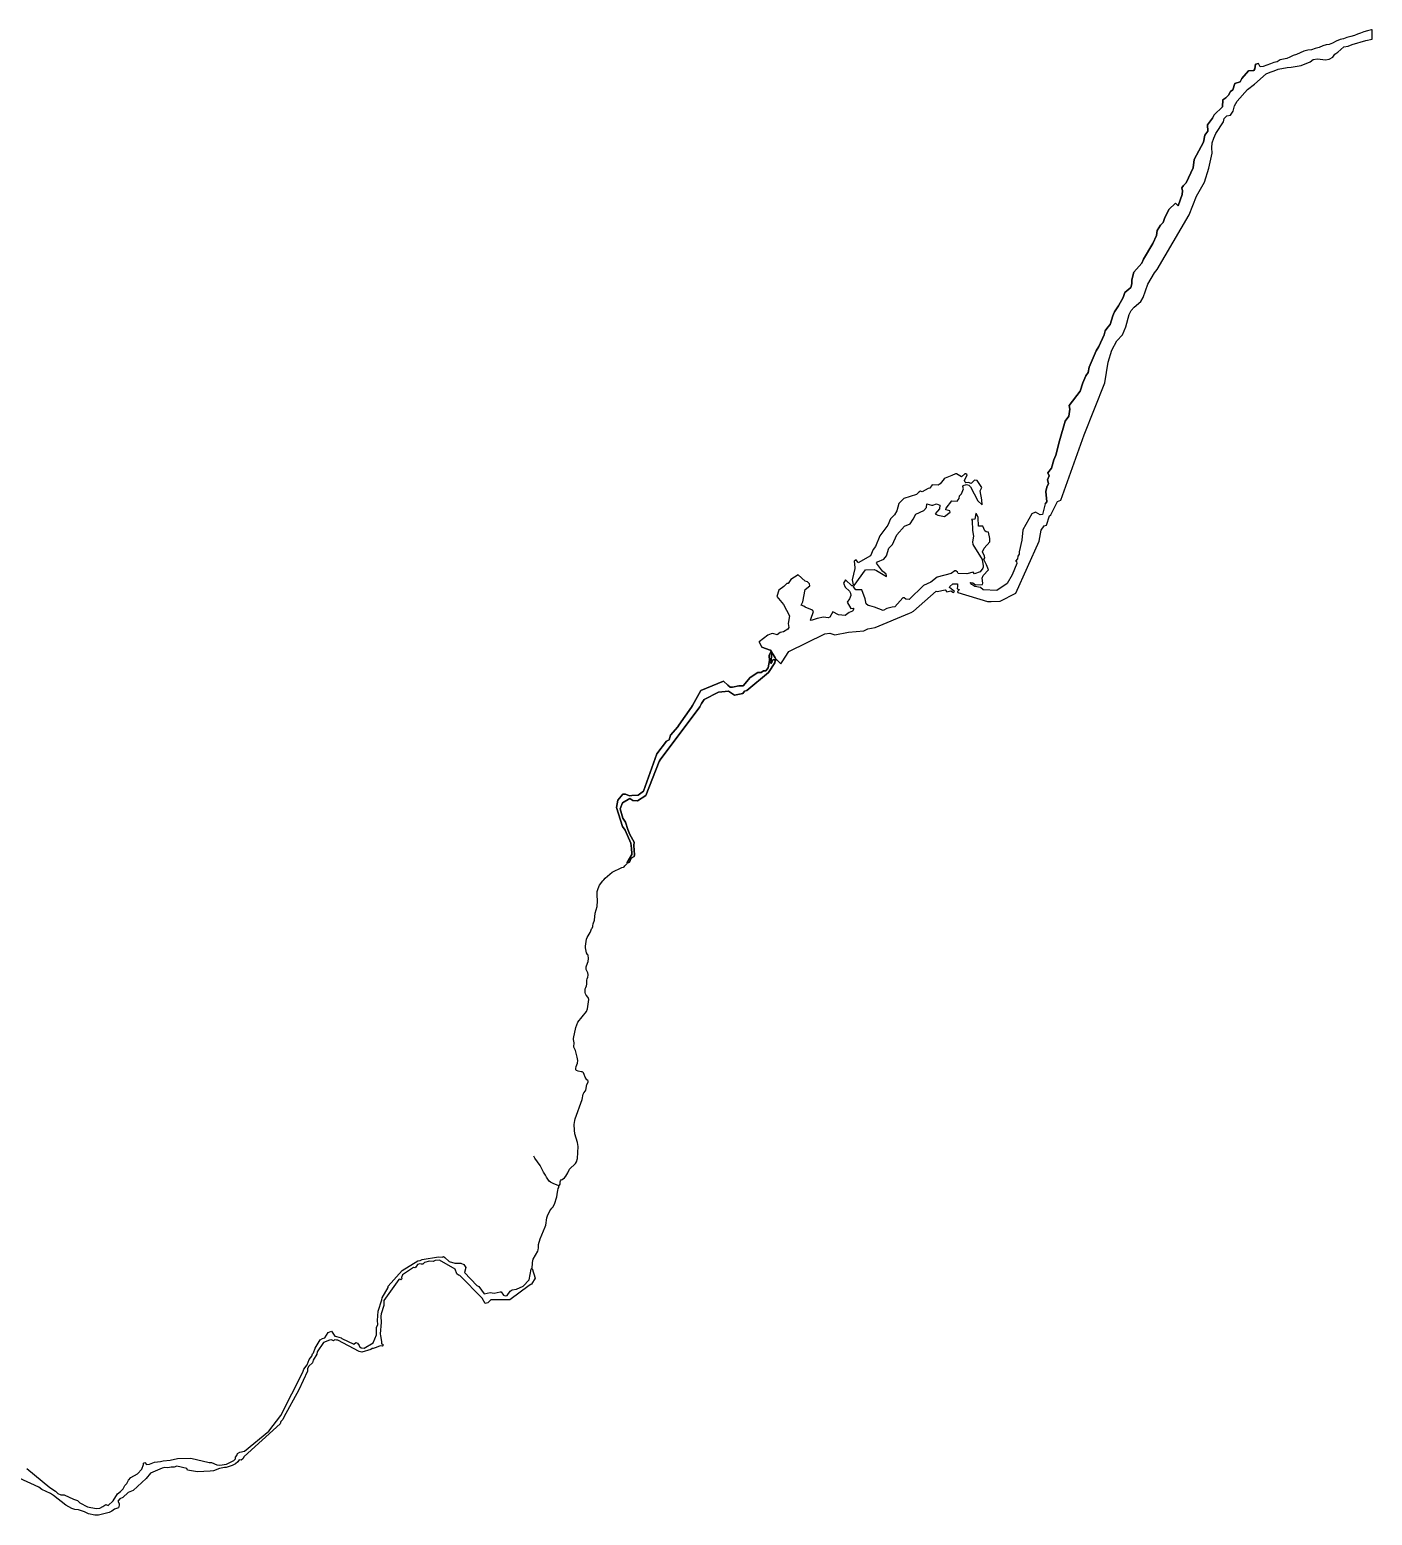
# Model space of a CAD drawing. Extents: x 708293 to 716990, y 4902010 to 4917550.
# Drawn here: x 715543 to 716990, y 4907782 to 4909384 of the extents above; entities that cross this region are included whole.
import ezdxf

# ---------------------------------------------------------------- set-up
doc = ezdxf.new("R2010")
doc.units = 0
for name, color, linetype in [('creek', 7, 'Continuous'), ('creek-fill', 7, 'Continuous'), ('river-fill', 7, 'Continuous'), ('river_lake_canal', 7, 'Continuous')]:
    doc.layers.add(name, color=color, linetype=linetype)

msp = doc.modelspace()

# ---------------------------------------------------------------- linework, layer by layer
at = {"layer": 'creek'}
for points in [[(716642.1, 4908860.2), (716643.7, 4908861.1), (716650.7, 4908875.4), (716654.3, 4908877.1), (716679.4, 4908947.4), (716701.6, 4909003.5), (716705.5, 4909025.9), (716709.2, 4909038.6), (716714.8, 4909048.9), (716720.7, 4909055.1), (716724.4, 4909063.7), (716728.1, 4909077.3), (716730, 4909081.4), (716733.2, 4909085), (716740.5, 4909091.2), (716743.1, 4909095.6), (716748.1, 4909109.8), (716755.2, 4909122.2), (716758, 4909125.7), (716792.5, 4909184.7), (716800.6, 4909204.9), (716809.1, 4909219.9), (716813.7, 4909234.8), (716817.4, 4909251.2), (716817.2, 4909256.8), (716817.6, 4909262.2), (716819.4, 4909267.4), (716821.3, 4909272.3), (716829.5, 4909284.8), (716830.4, 4909288.6), (716833.2, 4909291.4), (716837.3, 4909292.1), (716840.2, 4909296.6), (716841.5, 4909302.3), (716844.5, 4909307.1), (716855.4, 4909319.7), (716863.2, 4909325.5), (716875.5, 4909336.6), (716879.9, 4909338.6), (716884.1, 4909339.8), (716888.5, 4909341.6), (716898.1, 4909343.4), (716902.6, 4909343.7), (716913.3, 4909345.6), (716922.9, 4909349.7), (716926.4, 4909352.2), (716931, 4909352.9), (716939.7, 4909351.7), (716943.7, 4909352.4), (716947.5, 4909354.7), (716949.6, 4909358), (716952.9, 4909360.2), (716959.2, 4909365.7), (716964, 4909366.5), (716968.5, 4909368.2), (716983, 4909372.6), (716990, 4909374)], [(716990, 4909374), (716990, 4909384.3), (716989.2, 4909384), (716985, 4909382.9), (716980.8, 4909382.1), (716977.4, 4909380.6), (716974.1, 4909379.6), (716970.7, 4909378.1), (716967, 4909376.9), (716962.7, 4909375.9), (716959, 4909374.5), (716955.3, 4909373.8), (716951.2, 4909371.9), (716947, 4909369.8), (716943.7, 4909368.2), (716940.3, 4909368), (716936.6, 4909366.8), (716932.8, 4909365.2), (716928.5, 4909364), (716924.6, 4909362.7), (716920.6, 4909362.2), (716916.4, 4909361), (716912.3, 4909359.3), (716908.5, 4909357.4), (716904.9, 4909356.6), (716901.1, 4909354.8), (716897.8, 4909353.2), (716894.3, 4909352.4), (716890.6, 4909351.7), (716887.4, 4909349.8), (716884, 4909349), (716880.2, 4909347.3), (716876.2, 4909346), (716872.3, 4909344.6), (716869.3, 4909344.2), (716867.2, 4909348)], [(716637.5, 4908872.9), (716639.3, 4908875.2), (716638.3, 4908886.4), (716639.2, 4908891), (716641.1, 4908894.8), (716639.8, 4908899), (716641.6, 4908903.1), (716640.4, 4908906.5), (716644.2, 4908911.5), (716646.9, 4908920.5), (716648.8, 4908925.5), (716653, 4908940.8), (716659, 4908962.1), (716662.8, 4908967.4), (716663.9, 4908975.1), (716663.4, 4908979.1), (716675.1, 4908994.4), (716677.9, 4909003.5), (716681.3, 4909011.1), (716683.7, 4909014.5), (716684.9, 4909020.4), (716692.3, 4909038), (716695.2, 4909042.5), (716701.1, 4909055.1), (716702.2, 4909059.7), (716704.9, 4909063.6), (716707.5, 4909066.3), (716710.5, 4909075.7), (716711.8, 4909079.2), (716712.2, 4909080.1), (716716.6, 4909086.4), (716721.4, 4909095.6), (716723.3, 4909100.8), (716729.7, 4909106.3), (716730.7, 4909110.4), (716730.9, 4909114.7), (716733.1, 4909122.9), (716741.6, 4909132.7), (716743.5, 4909136.8), (716753.5, 4909153.6), (716757.5, 4909162.3), (716758.3, 4909167.7), (716761.8, 4909173.5), (716764.7, 4909176.2), (716765.9, 4909180.7), (716770.6, 4909190.5), (716777.8, 4909197.2), (716780.7, 4909194.4), (716785.2, 4909206.4), (716785.5, 4909210.6), (716784.9, 4909213.9), (716786.7, 4909216.4), (716789.3, 4909219), (716796.9, 4909235.3), (716798.2, 4909244.4), (716808.1, 4909263), (716809.6, 4909270.4), (716812.9, 4909274.7), (716812.5, 4909281.8), (716817.8, 4909288.8), (716819.5, 4909292.5), (716828.7, 4909301.2), (716828.8, 4909308.7), (716832.1, 4909310.7), (716834.9, 4909313.8), (716837.1, 4909317.5), (716839.8, 4909319.5), (716842, 4909326.2), (716847.7, 4909328), (716849.5, 4909331.7), (716856.6, 4909339.9), (716862.4, 4909340.1), (716863.4, 4909342), (716864.3, 4909347), (716867.2, 4909348)], [(716637.5, 4908872.9), (716634.5, 4908861.4), (716632.2, 4908861), (716627, 4908864), (716623, 4908862.3), (716613.3, 4908845.1), (716612.2, 4908833.9), (716609.3, 4908821.3), (716609.3, 4908818.7), (716608.1, 4908816.7), (716607.5, 4908813.6), (716605.5, 4908811.1), (716606.7, 4908810.8), (716606.8, 4908808.8), (716601.7, 4908796.5), (716596.3, 4908787), (716585.2, 4908779.7), (716570.7, 4908780.4), (716567.6, 4908782.7), (716561.7, 4908784), (716558.3, 4908786), (716556.6, 4908788.2), (716559.6, 4908788), (716562.3, 4908785.7), (716570, 4908785.9), (716570.1, 4908787.4), (716569.5, 4908792.7), (716570.6, 4908795.9), (716576.3, 4908801.9), (716574.3, 4908807.1), (716571.4, 4908813.1), (716572.3, 4908814.7), (716571.9, 4908816.4), (716569.9, 4908821.4), (716571.6, 4908825.2), (716577.8, 4908832.1), (716577.9, 4908835.6), (716576.5, 4908842.6), (716573.7, 4908842.7), (716572.4, 4908844), (716570.1, 4908848.9), (716569, 4908849.1), (716565.6, 4908849), (716565.1, 4908858.1), (716563.6, 4908862.2), (716562.8, 4908862.5), (716561.8, 4908856.5), (716558.2, 4908856), (716558.6, 4908855.2), (716559.1, 4908844.3), (716560.2, 4908838.3), (716559.1, 4908832), (716559.5, 4908829), (716569.5, 4908813), (716570.7, 4908806.2), (716570.6, 4908804.6), (716570.3, 4908803.8), (716567.2, 4908799.8), (716561.1, 4908797.7), (716560, 4908799.2), (716553.1, 4908797.4), (716543.8, 4908798), (716543.1, 4908799.5), (716541.1, 4908800.8), (716539.9, 4908800.6), (716536, 4908797.8), (716521, 4908793.9), (716514.3, 4908788.4), (716506.4, 4908784.9), (716491, 4908770), (716487.2, 4908770.1), (716485.3, 4908771.6), (716484.2, 4908771.7), (716475.4, 4908761.9), (716472.7, 4908761.6), (716466.7, 4908760), (716462.7, 4908758), (716453.4, 4908761.6), (716448.6, 4908762.9), (716446.5, 4908763.3), (716444.6, 4908765.1), (716443.5, 4908770.5), (716439.7, 4908780.4), (716433.2, 4908780.3), (716430.9, 4908783.4), (716431.5, 4908784.8), (716443.7, 4908802), (716453.1, 4908802.1), (716455.6, 4908801.1), (716466.3, 4908794.6), (716466.5, 4908795.2), (716466.2, 4908797), (716462.2, 4908800.5), (716455.6, 4908809.2), (716456.7, 4908810.5), (716463.7, 4908813.5), (716466.5, 4908817.1), (716469, 4908825.1), (716472.9, 4908829.2), (716477.6, 4908839.5), (716485.7, 4908849), (716491.9, 4908851.4), (716495.3, 4908856.3), (716498, 4908862), (716506.7, 4908865.7), (716509.4, 4908869.1), (716509.9, 4908873.1), (716515, 4908871.4), (716516.2, 4908871.6), (716520.4, 4908873.1), (716524, 4908871.7), (716523.7, 4908867.6), (716518.9, 4908862.2), (716521.6, 4908860.9), (716529.1, 4908859.4), (716535.1, 4908864.2), (716534.7, 4908865.4), (716530.3, 4908866.5), (716530.9, 4908868.5), (716536.7, 4908876.2), (716542.5, 4908876), (716544.6, 4908878.8), (716545.2, 4908881.6), (716547.4, 4908883.9), (716549.3, 4908889.2), (716548.7, 4908891.6), (716549.1, 4908892.8), (716552.5, 4908893.7), (716555, 4908893.2), (716557, 4908891.4), (716565, 4908876.2), (716569.4, 4908872.1), (716569, 4908877.2), (716567.4, 4908887.1), (716569, 4908890.6), (716564.1, 4908898.3), (716561.4, 4908898.4), (716557.5, 4908894.8), (716554.8, 4908896.1), (716552, 4908895.8), (716551.3, 4908896.3), (716550.6, 4908898.2), (716553.4, 4908904.1), (716551.8, 4908905.4), (716551, 4908905.2), (716547.4, 4908902.3), (716541.9, 4908905.5), (716540.8, 4908905.3), (716537, 4908903.5), (716529.6, 4908900.8), (716528.4, 4908899.8), (716524.2, 4908894.4), (716522.1, 4908893.2), (716515.8, 4908893.6), (716513, 4908889.9), (716511.5, 4908889.5), (716504.7, 4908886), (716502.9, 4908886.5), (716501.2, 4908885.7), (716498.6, 4908882.9), (716485, 4908878.6), (716479.6, 4908873.4), (716477.4, 4908865.4), (716474.9, 4908861.2), (716470.9, 4908857), (716468, 4908850), (716459.1, 4908838.4), (716454.7, 4908826.9), (716452.2, 4908823.6), (716449.3, 4908816.8), (716436, 4908809.5), (716435.4, 4908810), (716433.6, 4908812.8), (716431.5, 4908811.1), (716432.4, 4908804.5), (716432.4, 4908803.4), (716429.3, 4908791), (716430.6, 4908785.7), (716430.1, 4908784.6), (716429, 4908784.6), (716422.2, 4908790.9), (716420.1, 4908787.6), (716421.9, 4908783.2), (716426.4, 4908779), (716427.7, 4908776.6), (716428, 4908774.3), (716426.6, 4908770.7), (716424.2, 4908767.1), (716428.1, 4908760.2), (716430.6, 4908760.6), (716431.3, 4908759.8), (716429.8, 4908757.4), (716426.2, 4908756), (716421.7, 4908752.7), (716414.8, 4908753.4), (716408.4, 4908756.4), (716405.5, 4908750.7), (716403.6, 4908750), (716398.5, 4908750.8), (716391.8, 4908749.5), (716385.3, 4908747.1), (716384.6, 4908747.7), (716384.7, 4908748.7), (716387.9, 4908756.8), (716386.8, 4908758.2), (716378.8, 4908761.7), (716377.4, 4908762.5), (716374.5, 4908763.6), (716376.2, 4908767.2), (716378.8, 4908780.7), (716383.9, 4908784.7), (716383.3, 4908786.7), (716381.4, 4908788.9), (716378.6, 4908789.6), (716371.3, 4908796.3), (716363.4, 4908791.4), (716360.6, 4908787), (716358.9, 4908787.1), (716355.6, 4908783.7), (716350.4, 4908780), (716348.1, 4908773.2), (716355.3, 4908764.5), (716362, 4908752.2), (716360.6, 4908743.9), (716361, 4908739.5), (716360.1, 4908737.7), (716355.5, 4908734.9), (716351.7, 4908734.1), (716348.4, 4908731.8), (716343.9, 4908733.1), (716342.2, 4908732.8), (716338.4, 4908731.3), (716329, 4908724.3)], [(716352.6, 4908700.4), (716353.8, 4908702.5), (716361.2, 4908713.6), (716400, 4908732.9), (716405.5, 4908733.6), (716410.9, 4908731.6), (716425.3, 4908734.8), (716442, 4908736.2), (716446.4, 4908738.1), (716454.1, 4908739.8), (716491.2, 4908755), (716493, 4908755.8), (716495.7, 4908757.1), (716519.9, 4908778.7), (716521.1, 4908778.5), (716529.6, 4908780.1), (716531.4, 4908778.1), (716535.6, 4908779.2), (716538.7, 4908777.4), (716539.7, 4908778.3), (716534.2, 4908782.9), (716534.6, 4908784), (716538, 4908786.9), (716542.8, 4908786.7), (716543.1, 4908784.1), (716542.7, 4908781.5), (716544.6, 4908780.5), (716544.4, 4908780), (716542.8, 4908778.4), (716543.4, 4908777.5), (716575.2, 4908767.8), (716577.2, 4908767.8), (716579.2, 4908767.7), (716589.1, 4908768.2), (716605.7, 4908776.6), (716631.1, 4908832.7), (716633.3, 4908844.5), (716636.3, 4908849.2), (716638.7, 4908850), (716642.1, 4908860.2)], [(716256.3, 4908653.8), (716257.5, 4908655.5), (716266.4, 4908671.8), (716290.9, 4908681.7), (716295.5, 4908677.5), (716298.1, 4908675.3), (716300.6, 4908675.4), (716307.3, 4908676.7), (716312.1, 4908676.9), (716319.3, 4908685.6), (716327.8, 4908691), (716331.5, 4908691.3), (716333.8, 4908692.8), (716336.4, 4908692.9), (716339, 4908696), (716340.2, 4908704.1), (716339.8, 4908709.3), (716341.9, 4908713.5), (716343, 4908713.3), (716342.7, 4908712.7), (716341.6, 4908701), (716342.7, 4908702.2), (716344.1, 4908705.1), (716345.2, 4908704.9), (716347.7, 4908705.3), (716346.4, 4908704), (716345.9, 4908701.7), (716339.3, 4908691.3), (716315.9, 4908671.8), (716313.2, 4908670.9), (716311.5, 4908668.6), (716302.6, 4908666.7), (716296.3, 4908670.9), (716285.5, 4908669.8), (716269.8, 4908662), (716267, 4908657.6), (716265.1, 4908654.1), (716222.3, 4908596.8), (716221.5, 4908595.2), (716207.1, 4908558.4), (716197.9, 4908552.9), (716193.1, 4908553.2), (716189.9, 4908555.4), (716181.8, 4908550.7), (716179.3, 4908544.3), (716182.4, 4908534), (716185.1, 4908529.7), (716187.5, 4908521.9), (716189.9, 4908516.4), (716194.5, 4908508.1), (716194.1, 4908504.6), (716194.8, 4908494.6), (716194.3, 4908492.6), (716191.2, 4908490.8), (716189.3, 4908486.5), (716186.9, 4908485.6), (716186.9, 4908486.3), (716192.1, 4908494.9), (716192, 4908495.8), (716191.7, 4908501.2), (716190.7, 4908507), (716184.6, 4908521), (716181.8, 4908525), (716175.3, 4908545.7), (716176.8, 4908553.3), (716182.1, 4908559.9), (716185, 4908559.9), (716189.3, 4908558), (716191.8, 4908558.6), (716198.7, 4908559), (716204.4, 4908563.2), (716218.8, 4908603.6), (716229.4, 4908617), (716232.1, 4908618.4), (716233.7, 4908623.5), (716241.5, 4908632.6), (716242.7, 4908634.2), (716256.3, 4908653.8)], [(716352.6, 4908700.4), (716346.8, 4908706.4), (716346.4, 4908706.8), (716341.5, 4908715.1), (716340.9, 4908715.1), (716332, 4908718.6), (716331.8, 4908719.1), (716329, 4908724.3), (716329, 4908724.3)], [(716084, 4908047.9), (716084.7, 4908052.7), (716084.7, 4908054.9), (716085.1, 4908056.8), (716085.7, 4908058.4), (716090.6, 4908067.1), (716091.1, 4908068.7), (716091.3, 4908070.6), (716091.5, 4908074.4), (716093.1, 4908080.5), (716098.7, 4908093.3), (716099.1, 4908095.2), (716100.3, 4908103.2), (716100.9, 4908105.1), (716103.5, 4908110.6), (716105.6, 4908113.5), (716106.9, 4908114.7), (716108.7, 4908117.9), (716111.2, 4908125.6), (716111.8, 4908130.7), (716112.3, 4908132.7), (716112.6, 4908134.9), (716113.1, 4908135.9), (716113.3, 4908137.1), (716114.7, 4908139.4), (716114.8, 4908141.9), (716115.2, 4908142.9), (716115.9, 4908143.9), (716117, 4908144.5), (716119.5, 4908146.4), (716120.8, 4908148), (716122.8, 4908151.5), (716124.6, 4908155.4), (716131.3, 4908161.8), (716132.2, 4908163.4), (716133.4, 4908166.9), (716134, 4908180), (716133.4, 4908184.2), (716130.4, 4908193.8), (716130.1, 4908197.6), (716129.9, 4908203.7), (716130.4, 4908207.9), (716131, 4908209.8), (716138.3, 4908230.6), (716139.5, 4908236.3), (716140.3, 4908237.9), (716141.9, 4908239.9), (716142.2, 4908240.8), (716143.5, 4908246.9), (716144.9, 4908249.5), (716144.9, 4908250.4), (716144.6, 4908251.1), (716143.5, 4908252), (716141.7, 4908254.6), (716140.7, 4908257.8), (716139.9, 4908259.4), (716139.1, 4908260.3), (716138.3, 4908260.7), (716137.5, 4908260.7), (716134, 4908261.3), (716132.2, 4908261.9), (716131.6, 4908262.6), (716131.5, 4908263.2), (716131.5, 4908264.2), (716131.9, 4908266.1), (716133.4, 4908269.9), (716133.6, 4908272.8), (716133.2, 4908274.4), (716133, 4908276.3), (716132.5, 4908277.6), (716131.1, 4908283.4), (716129.5, 4908287.2), (716129.4, 4908288.2), (716129.6, 4908288.8), (716129.9, 4908290.4), (716129.8, 4908291.7), (716129, 4908295.5), (716129.1, 4908296.5), (716131.6, 4908308.3), (716133.6, 4908314.1), (716143.1, 4908325.6), (716144.3, 4908328.5), (716145.7, 4908338.4), (716144.7, 4908340.7), (716142.7, 4908343.2), (716142.1, 4908344.5), (716141.8, 4908346.1), (716141.6, 4908348), (716141.8, 4908349.9), (716142.2, 4908351.5), (716142.9, 4908353.1), (716143.3, 4908355.1), (716143.5, 4908359.2), (716143.9, 4908360.8), (716144.5, 4908362.7), (716144.9, 4908364.7), (716144.8, 4908365.6), (716144.4, 4908367.2), (716142.8, 4908370.7), (716142.7, 4908372), (716142.7, 4908373.9), (716142.9, 4908374.9), (716144.8, 4908379.4), (716145.1, 4908382.9), (716144.7, 4908386.4), (716144.3, 4908387.1), (716143.1, 4908389), (716141.9, 4908394.1), (716141.9, 4908396), (716143.1, 4908403.7), (716143.7, 4908405.3), (716147.2, 4908410.7), (716147.6, 4908412.7), (716148.4, 4908414.6), (716149.1, 4908415.5), (716149.8, 4908417.1), (716149.9, 4908418.1), (716150.3, 4908420), (716151.6, 4908423.9), (716152.4, 4908431.5), (716154.5, 4908438.9), (716154.8, 4908445), (716154.4, 4908451.1), (716154.7, 4908454.9), (716155.8, 4908458.1), (716156.3, 4908460), (716157.1, 4908461.9), (716160.5, 4908466.4), (716161.9, 4908467.7), (716163.1, 4908469.3), (716170.9, 4908475.7), (716181.1, 4908480.8), (716183.1, 4908481.1), (716183.6, 4908481.5), (716184.5, 4908482.7), (716186.4, 4908484.7)], [(716113.3, 4908137.1), (716113.1, 4908137.5), (716112.7, 4908137.8), (716107.7, 4908139.7), (716104.2, 4908141.6), (716103, 4908142.6), (716099.9, 4908147.1), (716098.8, 4908149), (716096.7, 4908152.2), (716095.1, 4908156), (716093.1, 4908159.5), (716087.4, 4908167.5), (716086.3, 4908169.5)]]:
    msp.add_lwpolyline(points, dxfattribs=at)
at = {"layer": 'creek-fill'}
for p, q in [((716329, 4908724.3), (716329, 4908724.3)), ((716352.6, 4908700.4), (716346.8, 4908706.4)), ((716346.8, 4908706.4), (716352.6, 4908700.4))]:
    msp.add_line(p, q, dxfattribs=at)
for points in [[(716817.6, 4909262.2), (716819.4, 4909267.4), (716821.3, 4909272.3), (716829.5, 4909284.8), (716830.4, 4909288.6), (716833.2, 4909291.4), (716837.3, 4909292.1), (716840.2, 4909296.6), (716841.5, 4909302.3), (716844.5, 4909307.1), (716855.4, 4909319.7), (716863.2, 4909325.5), (716875.5, 4909336.6), (716879.9, 4909338.6), (716884.1, 4909339.8), (716888.5, 4909341.6), (716898.1, 4909343.4), (716902.6, 4909343.7), (716913.3, 4909345.6), (716922.9, 4909349.7), (716926.4, 4909352.2), (716931, 4909352.9), (716939.7, 4909351.7), (716943.7, 4909352.4), (716947.5, 4909354.7), (716949.6, 4909358), (716952.9, 4909360.2), (716959.2, 4909365.7), (716964, 4909366.5), (716968.5, 4909368.2), (716983, 4909372.6), (716990, 4909374)], [(716817.6, 4909262.2), (716819.4, 4909267.4), (716821.3, 4909272.3), (716829.5, 4909284.8), (716830.4, 4909288.6), (716833.2, 4909291.4), (716837.3, 4909292.1), (716840.2, 4909296.6), (716841.5, 4909302.3), (716844.5, 4909307.1), (716855.4, 4909319.7), (716863.2, 4909325.5), (716875.5, 4909336.6), (716879.9, 4909338.6), (716884.1, 4909339.8), (716888.5, 4909341.6), (716898.1, 4909343.4), (716902.6, 4909343.7), (716913.3, 4909345.6), (716922.9, 4909349.7), (716926.4, 4909352.2), (716931, 4909352.9), (716939.7, 4909351.7), (716943.7, 4909352.4), (716947.5, 4909354.7), (716949.6, 4909358), (716952.9, 4909360.2), (716959.2, 4909365.7), (716964, 4909366.5), (716968.5, 4909368.2), (716983, 4909372.6), (716990, 4909374)], [(716990, 4909374), (716990, 4909384.3), (716989.2, 4909384), (716985, 4909382.9), (716980.8, 4909382.1), (716977.4, 4909380.6), (716974.1, 4909379.6), (716970.7, 4909378.1), (716967, 4909376.9), (716962.7, 4909375.9), (716959, 4909374.5), (716955.3, 4909373.8), (716951.2, 4909371.9), (716947, 4909369.8), (716943.7, 4909368.2), (716940.3, 4909368), (716936.6, 4909366.8), (716932.8, 4909365.2), (716928.5, 4909364), (716924.6, 4909362.7), (716920.6, 4909362.2), (716916.4, 4909361), (716912.3, 4909359.3), (716908.5, 4909357.4), (716904.9, 4909356.6), (716901.1, 4909354.8), (716897.8, 4909353.2), (716894.3, 4909352.4), (716890.6, 4909351.7), (716887.4, 4909349.8), (716884, 4909349), (716880.2, 4909347.3), (716876.2, 4909346), (716872.3, 4909344.6), (716869.3, 4909344.2), (716867.2, 4909348)], [(716710.5, 4909075.7), (716711.8, 4909079.2), (716712.2, 4909080.1), (716716.6, 4909086.4), (716721.4, 4909095.6), (716723.3, 4909100.8), (716729.7, 4909106.3), (716730.7, 4909110.4), (716730.9, 4909114.7), (716733.1, 4909122.9), (716741.6, 4909132.7), (716743.5, 4909136.8), (716753.5, 4909153.6), (716757.5, 4909162.3), (716758.3, 4909167.7), (716761.8, 4909173.5), (716764.7, 4909176.2), (716765.9, 4909180.7), (716770.6, 4909190.5), (716777.8, 4909197.2), (716780.7, 4909194.4), (716785.2, 4909206.4), (716785.5, 4909210.6), (716784.9, 4909213.9), (716786.7, 4909216.4), (716789.3, 4909219), (716796.9, 4909235.3), (716798.2, 4909244.4), (716808.1, 4909263), (716809.6, 4909270.4), (716812.9, 4909274.7), (716812.5, 4909281.8), (716817.8, 4909288.8), (716819.5, 4909292.5), (716828.7, 4909301.2), (716828.8, 4909308.7), (716832.1, 4909310.7), (716834.9, 4909313.8), (716837.1, 4909317.5), (716839.8, 4909319.5), (716842, 4909326.2), (716847.7, 4909328), (716849.5, 4909331.7), (716856.6, 4909339.9), (716862.4, 4909340.1), (716863.4, 4909342), (716864.3, 4909347), (716867.2, 4909348)], [(716867.2, 4909348), (716864.3, 4909347), (716863.4, 4909342), (716862.4, 4909340.1), (716856.6, 4909339.9), (716849.5, 4909331.7), (716847.7, 4909328), (716842, 4909326.2), (716839.8, 4909319.5), (716837.1, 4909317.5), (716834.9, 4909313.8), (716832.1, 4909310.7), (716828.8, 4909308.7), (716828.7, 4909301.2), (716819.5, 4909292.5), (716817.8, 4909288.8), (716812.5, 4909281.8), (716812.9, 4909274.7), (716809.6, 4909270.4), (716808.1, 4909263), (716798.2, 4909244.4), (716796.9, 4909235.3), (716789.3, 4909219), (716786.7, 4909216.4), (716784.9, 4909213.9), (716785.5, 4909210.6), (716785.2, 4909206.4), (716780.7, 4909194.4), (716777.8, 4909197.2), (716770.6, 4909190.5), (716765.9, 4909180.7), (716764.7, 4909176.2), (716761.8, 4909173.5), (716758.3, 4909167.7), (716757.5, 4909162.3), (716753.5, 4909153.6), (716743.5, 4909136.8), (716741.6, 4909132.7), (716733.1, 4909122.9), (716730.9, 4909114.7), (716730.7, 4909110.4), (716729.7, 4909106.3), (716723.3, 4909100.8), (716721.4, 4909095.6), (716716.6, 4909086.4), (716712.2, 4909080.1), (716711.8, 4909079.2), (716710.5, 4909075.7)], [(716642.1, 4908860.2), (716643.7, 4908861.1), (716650.7, 4908875.4), (716654.3, 4908877.1), (716679.4, 4908947.4), (716701.6, 4909003.5), (716705.5, 4909025.9), (716709.2, 4909038.6), (716714.8, 4909048.9), (716720.7, 4909055.1), (716724.4, 4909063.7), (716728.1, 4909077.3), (716730, 4909081.4), (716733.2, 4909085), (716740.5, 4909091.2), (716743.1, 4909095.6), (716748.1, 4909109.8), (716755.2, 4909122.2), (716758, 4909125.7), (716792.5, 4909184.7), (716800.6, 4909204.9), (716809.1, 4909219.9), (716813.7, 4909234.8), (716817.4, 4909251.2), (716817.2, 4909256.8), (716817.6, 4909262.2)], [(716642.1, 4908860.2), (716643.7, 4908861.1), (716650.7, 4908875.4), (716654.3, 4908877.1), (716679.4, 4908947.4), (716701.6, 4909003.5), (716705.5, 4909025.9), (716709.2, 4909038.6), (716714.8, 4909048.9), (716720.7, 4909055.1), (716724.4, 4909063.7), (716728.1, 4909077.3), (716730, 4909081.4), (716733.2, 4909085), (716740.5, 4909091.2), (716743.1, 4909095.6), (716748.1, 4909109.8), (716755.2, 4909122.2), (716758, 4909125.7), (716792.5, 4909184.7), (716800.6, 4909204.9), (716809.1, 4909219.9), (716813.7, 4909234.8), (716817.4, 4909251.2), (716817.2, 4909256.8), (716817.6, 4909262.2)], [(716637.5, 4908872.9), (716639.3, 4908875.2), (716638.3, 4908886.4), (716639.2, 4908891), (716641.1, 4908894.8), (716639.8, 4908899), (716641.6, 4908903.1), (716640.4, 4908906.5), (716644.2, 4908911.5), (716646.9, 4908920.5), (716648.8, 4908925.5), (716653, 4908940.8), (716659, 4908962.1), (716662.8, 4908967.4), (716663.9, 4908975.1), (716663.4, 4908979.1), (716675.1, 4908994.4), (716677.9, 4909003.5), (716681.3, 4909011.1), (716683.7, 4909014.5), (716684.9, 4909020.4), (716692.3, 4909038), (716695.2, 4909042.5), (716701.1, 4909055.1), (716702.2, 4909059.7), (716704.9, 4909063.6), (716707.5, 4909066.3), (716710.5, 4909075.7)], [(716710.5, 4909075.7), (716707.5, 4909066.3), (716704.9, 4909063.6), (716702.2, 4909059.7), (716701.1, 4909055.1), (716695.2, 4909042.5), (716692.3, 4909038), (716684.9, 4909020.4), (716683.7, 4909014.5), (716681.3, 4909011.1), (716677.9, 4909003.5), (716675.1, 4908994.4), (716663.4, 4908979.1), (716663.9, 4908975.1), (716662.8, 4908967.4), (716659, 4908962.1), (716653, 4908940.8), (716648.8, 4908925.5), (716646.9, 4908920.5), (716644.2, 4908911.5), (716640.4, 4908906.5), (716641.6, 4908903.1), (716639.8, 4908899), (716641.1, 4908894.8), (716639.2, 4908891), (716638.3, 4908886.4), (716639.3, 4908875.2), (716637.5, 4908872.9)], [(716552, 4908895.8), (716551.3, 4908896.3), (716550.6, 4908898.2), (716553.4, 4908904.1), (716551.8, 4908905.4), (716551, 4908905.2), (716547.4, 4908902.3), (716541.9, 4908905.5), (716540.8, 4908905.3), (716537, 4908903.5), (716529.6, 4908900.8), (716528.4, 4908899.8), (716524.2, 4908894.4), (716522.1, 4908893.2), (716515.8, 4908893.6), (716513, 4908889.9), (716511.5, 4908889.5), (716504.7, 4908886), (716502.9, 4908886.5), (716501.2, 4908885.7), (716498.6, 4908882.9), (716485, 4908878.6), (716479.6, 4908873.4), (716477.4, 4908865.4), (716474.9, 4908861.2), (716470.9, 4908857), (716468, 4908850), (716459.1, 4908838.4), (716454.7, 4908826.9), (716452.2, 4908823.6), (716449.3, 4908816.8), (716436, 4908809.5), (716435.4, 4908810), (716433.6, 4908812.8), (716431.5, 4908811.1), (716432.4, 4908804.5)], [(716552, 4908895.8), (716551.3, 4908896.3), (716550.6, 4908898.2), (716553.4, 4908904.1), (716551.8, 4908905.4), (716551, 4908905.2), (716547.4, 4908902.3), (716541.9, 4908905.5), (716540.8, 4908905.3), (716537, 4908903.5), (716529.6, 4908900.8), (716528.4, 4908899.8), (716524.2, 4908894.4), (716522.1, 4908893.2), (716515.8, 4908893.6), (716513, 4908889.9), (716511.5, 4908889.5), (716504.7, 4908886), (716502.9, 4908886.5), (716501.2, 4908885.7), (716498.6, 4908882.9), (716485, 4908878.6), (716479.6, 4908873.4), (716477.4, 4908865.4), (716474.9, 4908861.2), (716470.9, 4908857), (716468, 4908850), (716459.1, 4908838.4), (716454.7, 4908826.9), (716452.2, 4908823.6), (716449.3, 4908816.8), (716436, 4908809.5), (716435.4, 4908810), (716433.6, 4908812.8), (716431.5, 4908811.1), (716432.4, 4908804.5)], [(716515, 4908871.4), (716516.2, 4908871.6), (716520.4, 4908873.1), (716524, 4908871.7), (716523.7, 4908867.6), (716518.9, 4908862.2), (716521.6, 4908860.9), (716529.1, 4908859.4), (716535.1, 4908864.2), (716534.7, 4908865.4), (716530.3, 4908866.5), (716530.9, 4908868.5), (716536.7, 4908876.2), (716542.5, 4908876), (716544.6, 4908878.8), (716545.2, 4908881.6), (716547.4, 4908883.9), (716549.3, 4908889.2), (716548.7, 4908891.6), (716549.1, 4908892.8), (716552.5, 4908893.7), (716555, 4908893.2), (716557, 4908891.4), (716565, 4908876.2), (716569.4, 4908872.1), (716569, 4908877.2), (716567.4, 4908887.1), (716569, 4908890.6), (716564.1, 4908898.3), (716561.4, 4908898.4), (716557.5, 4908894.8), (716554.8, 4908896.1), (716552, 4908895.8)], [(716515, 4908871.4), (716516.2, 4908871.6), (716520.4, 4908873.1), (716524, 4908871.7), (716523.7, 4908867.6), (716518.9, 4908862.2), (716521.6, 4908860.9), (716529.1, 4908859.4), (716535.1, 4908864.2), (716534.7, 4908865.4), (716530.3, 4908866.5), (716530.9, 4908868.5), (716536.7, 4908876.2), (716542.5, 4908876), (716544.6, 4908878.8), (716545.2, 4908881.6), (716547.4, 4908883.9), (716549.3, 4908889.2), (716548.7, 4908891.6), (716549.1, 4908892.8), (716552.5, 4908893.7), (716555, 4908893.2), (716557, 4908891.4), (716565, 4908876.2), (716569.4, 4908872.1), (716569, 4908877.2), (716567.4, 4908887.1), (716569, 4908890.6), (716564.1, 4908898.3), (716561.4, 4908898.4), (716557.5, 4908894.8), (716554.8, 4908896.1), (716552, 4908895.8)], [(716448.6, 4908762.9), (716446.5, 4908763.3), (716444.6, 4908765.1), (716443.5, 4908770.5), (716439.7, 4908780.4), (716433.2, 4908780.3), (716430.9, 4908783.4), (716431.5, 4908784.8), (716443.7, 4908802), (716453.1, 4908802.1), (716455.6, 4908801.1), (716466.3, 4908794.6), (716466.5, 4908795.2), (716466.2, 4908797), (716462.2, 4908800.5), (716455.6, 4908809.2), (716456.7, 4908810.5), (716463.7, 4908813.5), (716466.5, 4908817.1), (716469, 4908825.1), (716472.9, 4908829.2), (716477.6, 4908839.5), (716485.7, 4908849), (716491.9, 4908851.4), (716495.3, 4908856.3), (716498, 4908862), (716506.7, 4908865.7), (716509.4, 4908869.1), (716509.9, 4908873.1), (716515, 4908871.4)], [(716448.6, 4908762.9), (716446.5, 4908763.3), (716444.6, 4908765.1), (716443.5, 4908770.5), (716439.7, 4908780.4), (716433.2, 4908780.3), (716430.9, 4908783.4), (716431.5, 4908784.8), (716443.7, 4908802), (716453.1, 4908802.1), (716455.6, 4908801.1), (716466.3, 4908794.6), (716466.5, 4908795.2), (716466.2, 4908797), (716462.2, 4908800.5), (716455.6, 4908809.2), (716456.7, 4908810.5), (716463.7, 4908813.5), (716466.5, 4908817.1), (716469, 4908825.1), (716472.9, 4908829.2), (716477.6, 4908839.5), (716485.7, 4908849), (716491.9, 4908851.4), (716495.3, 4908856.3), (716498, 4908862), (716506.7, 4908865.7), (716509.4, 4908869.1), (716509.9, 4908873.1), (716515, 4908871.4)], [(716637.5, 4908872.9), (716634.5, 4908861.4), (716632.2, 4908861), (716627, 4908864), (716623, 4908862.3), (716613.3, 4908845.1), (716612.2, 4908833.9), (716609.3, 4908821.3), (716609.3, 4908818.7), (716608.1, 4908816.7), (716607.5, 4908813.6), (716605.5, 4908811.1), (716606.7, 4908810.8), (716606.8, 4908808.8), (716601.7, 4908796.5), (716596.3, 4908787), (716585.2, 4908779.7), (716570.7, 4908780.4), (716567.6, 4908782.7), (716561.7, 4908784), (716558.3, 4908786), (716556.6, 4908788.2), (716559.6, 4908788), (716562.3, 4908785.7), (716570, 4908785.9)], [(716637.5, 4908872.9), (716634.5, 4908861.4), (716632.2, 4908861), (716627, 4908864), (716623, 4908862.3), (716613.3, 4908845.1), (716612.2, 4908833.9), (716609.3, 4908821.3), (716609.3, 4908818.7), (716608.1, 4908816.7), (716607.5, 4908813.6), (716605.5, 4908811.1), (716606.7, 4908810.8), (716606.8, 4908808.8), (716601.7, 4908796.5), (716596.3, 4908787), (716585.2, 4908779.7), (716570.7, 4908780.4), (716567.6, 4908782.7), (716561.7, 4908784), (716558.3, 4908786), (716556.6, 4908788.2), (716559.6, 4908788), (716562.3, 4908785.7), (716570, 4908785.9)], [(716570, 4908785.9), (716570.1, 4908787.4), (716569.5, 4908792.7), (716570.6, 4908795.9), (716576.3, 4908801.9), (716574.3, 4908807.1), (716571.4, 4908813.1), (716572.3, 4908814.7), (716571.9, 4908816.4), (716569.9, 4908821.4), (716571.6, 4908825.2), (716577.8, 4908832.1), (716577.9, 4908835.6), (716576.5, 4908842.6), (716573.7, 4908842.7), (716572.4, 4908844), (716570.1, 4908848.9), (716569, 4908849.1), (716565.6, 4908849), (716565.1, 4908858.1), (716563.6, 4908862.2), (716562.8, 4908862.5), (716561.8, 4908856.5), (716558.2, 4908856), (716558.6, 4908855.2), (716559.1, 4908844.3), (716560.2, 4908838.3), (716559.1, 4908832), (716559.5, 4908829), (716569.5, 4908813), (716570.7, 4908806.2), (716570.6, 4908804.6)], [(716570, 4908785.9), (716570.1, 4908787.4), (716569.5, 4908792.7), (716570.6, 4908795.9), (716576.3, 4908801.9), (716574.3, 4908807.1), (716571.4, 4908813.1), (716572.3, 4908814.7), (716571.9, 4908816.4), (716569.9, 4908821.4), (716571.6, 4908825.2), (716577.8, 4908832.1), (716577.9, 4908835.6), (716576.5, 4908842.6), (716573.7, 4908842.7), (716572.4, 4908844), (716570.1, 4908848.9), (716569, 4908849.1), (716565.6, 4908849), (716565.1, 4908858.1), (716563.6, 4908862.2), (716562.8, 4908862.5), (716561.8, 4908856.5), (716558.2, 4908856), (716558.6, 4908855.2), (716559.1, 4908844.3), (716560.2, 4908838.3), (716559.1, 4908832), (716559.5, 4908829), (716569.5, 4908813), (716570.7, 4908806.2), (716570.6, 4908804.6)], [(716577.2, 4908767.8), (716579.2, 4908767.7), (716589.1, 4908768.2), (716605.7, 4908776.6), (716631.1, 4908832.7), (716633.3, 4908844.5), (716636.3, 4908849.2), (716638.7, 4908850), (716642.1, 4908860.2)], [(716577.2, 4908767.8), (716579.2, 4908767.7), (716589.1, 4908768.2), (716605.7, 4908776.6), (716631.1, 4908832.7), (716633.3, 4908844.5), (716636.3, 4908849.2), (716638.7, 4908850), (716642.1, 4908860.2)], [(716378.8, 4908761.7), (716377.4, 4908762.5), (716374.5, 4908763.6), (716376.2, 4908767.2), (716378.8, 4908780.7), (716383.9, 4908784.7), (716383.3, 4908786.7), (716381.4, 4908788.9), (716378.6, 4908789.6), (716371.3, 4908796.3), (716363.4, 4908791.4), (716360.6, 4908787), (716358.9, 4908787.1), (716355.6, 4908783.7), (716350.4, 4908780), (716348.1, 4908773.2), (716355.3, 4908764.5), (716362, 4908752.2), (716360.6, 4908743.9), (716361, 4908739.5), (716360.1, 4908737.7), (716355.5, 4908734.9), (716351.7, 4908734.1), (716348.4, 4908731.8), (716343.9, 4908733.1), (716342.2, 4908732.8), (716338.4, 4908731.3), (716329, 4908724.3)], [(716378.8, 4908761.7), (716377.4, 4908762.5), (716374.5, 4908763.6), (716376.2, 4908767.2), (716378.8, 4908780.7), (716383.9, 4908784.7), (716383.3, 4908786.7), (716381.4, 4908788.9), (716378.6, 4908789.6), (716371.3, 4908796.3), (716363.4, 4908791.4), (716360.6, 4908787), (716358.9, 4908787.1), (716355.6, 4908783.7), (716350.4, 4908780), (716348.1, 4908773.2), (716355.3, 4908764.5), (716362, 4908752.2), (716360.6, 4908743.9), (716361, 4908739.5), (716360.1, 4908737.7), (716355.5, 4908734.9), (716351.7, 4908734.1), (716348.4, 4908731.8), (716343.9, 4908733.1), (716342.2, 4908732.8), (716338.4, 4908731.3), (716329, 4908724.3)], [(716432.4, 4908804.5), (716432.4, 4908803.4), (716429.3, 4908791), (716430.6, 4908785.7), (716430.1, 4908784.6), (716429, 4908784.6), (716422.2, 4908790.9), (716420.1, 4908787.6), (716421.9, 4908783.2), (716426.4, 4908779), (716427.7, 4908776.6), (716428, 4908774.3), (716426.6, 4908770.7), (716424.2, 4908767.1), (716428.1, 4908760.2), (716430.6, 4908760.6), (716431.3, 4908759.8), (716429.8, 4908757.4), (716426.2, 4908756), (716421.7, 4908752.7), (716414.8, 4908753.4), (716408.4, 4908756.4), (716405.5, 4908750.7), (716403.6, 4908750), (716398.5, 4908750.8), (716391.8, 4908749.5), (716385.3, 4908747.1), (716384.6, 4908747.7), (716384.7, 4908748.7), (716387.9, 4908756.8), (716386.8, 4908758.2), (716378.8, 4908761.7)], [(716432.4, 4908804.5), (716432.4, 4908803.4), (716429.3, 4908791), (716430.6, 4908785.7), (716430.1, 4908784.6), (716429, 4908784.6), (716422.2, 4908790.9), (716420.1, 4908787.6), (716421.9, 4908783.2), (716426.4, 4908779), (716427.7, 4908776.6), (716428, 4908774.3), (716426.6, 4908770.7), (716424.2, 4908767.1), (716428.1, 4908760.2), (716430.6, 4908760.6), (716431.3, 4908759.8), (716429.8, 4908757.4), (716426.2, 4908756), (716421.7, 4908752.7), (716414.8, 4908753.4), (716408.4, 4908756.4), (716405.5, 4908750.7), (716403.6, 4908750), (716398.5, 4908750.8), (716391.8, 4908749.5), (716385.3, 4908747.1), (716384.6, 4908747.7), (716384.7, 4908748.7), (716387.9, 4908756.8), (716386.8, 4908758.2), (716378.8, 4908761.7)], [(716570.6, 4908804.6), (716570.3, 4908803.8), (716567.2, 4908799.8), (716561.1, 4908797.7), (716560, 4908799.2), (716553.1, 4908797.4), (716543.8, 4908798), (716543.1, 4908799.5), (716541.1, 4908800.8), (716539.9, 4908800.6), (716536, 4908797.8), (716521, 4908793.9), (716514.3, 4908788.4), (716506.4, 4908784.9), (716491, 4908770), (716487.2, 4908770.1), (716485.3, 4908771.6), (716484.2, 4908771.7), (716475.4, 4908761.9), (716472.7, 4908761.6), (716466.7, 4908760), (716462.7, 4908758), (716453.4, 4908761.6), (716448.6, 4908762.9)], [(716570.6, 4908804.6), (716570.3, 4908803.8), (716567.2, 4908799.8), (716561.1, 4908797.7), (716560, 4908799.2), (716553.1, 4908797.4), (716543.8, 4908798), (716543.1, 4908799.5), (716541.1, 4908800.8), (716539.9, 4908800.6), (716536, 4908797.8), (716521, 4908793.9), (716514.3, 4908788.4), (716506.4, 4908784.9), (716491, 4908770), (716487.2, 4908770.1), (716485.3, 4908771.6), (716484.2, 4908771.7), (716475.4, 4908761.9), (716472.7, 4908761.6), (716466.7, 4908760), (716462.7, 4908758), (716453.4, 4908761.6), (716448.6, 4908762.9)], [(716491.2, 4908755), (716493, 4908755.8), (716495.7, 4908757.1), (716519.9, 4908778.7), (716521.1, 4908778.5), (716529.6, 4908780.1), (716531.4, 4908778.1), (716535.6, 4908779.2), (716538.7, 4908777.4), (716539.7, 4908778.3), (716534.2, 4908782.9), (716534.6, 4908784), (716538, 4908786.9), (716542.8, 4908786.7), (716543.1, 4908784.1), (716542.7, 4908781.5), (716544.6, 4908780.5), (716544.4, 4908780), (716542.8, 4908778.4), (716543.4, 4908777.5), (716575.2, 4908767.8), (716577.2, 4908767.8)], [(716491.2, 4908755), (716493, 4908755.8), (716495.7, 4908757.1), (716519.9, 4908778.7), (716521.1, 4908778.5), (716529.6, 4908780.1), (716531.4, 4908778.1), (716535.6, 4908779.2), (716538.7, 4908777.4), (716539.7, 4908778.3), (716534.2, 4908782.9), (716534.6, 4908784), (716538, 4908786.9), (716542.8, 4908786.7), (716543.1, 4908784.1), (716542.7, 4908781.5), (716544.6, 4908780.5), (716544.4, 4908780), (716542.8, 4908778.4), (716543.4, 4908777.5), (716575.2, 4908767.8), (716577.2, 4908767.8)], [(716352.6, 4908700.4), (716353.8, 4908702.5), (716361.2, 4908713.6), (716400, 4908732.9), (716405.5, 4908733.6), (716410.9, 4908731.6), (716425.3, 4908734.8), (716442, 4908736.2), (716446.4, 4908738.1), (716454.1, 4908739.8), (716491.2, 4908755)], [(716352.6, 4908700.4), (716353.8, 4908702.5), (716361.2, 4908713.6), (716400, 4908732.9), (716405.5, 4908733.6), (716410.9, 4908731.6), (716425.3, 4908734.8), (716442, 4908736.2), (716446.4, 4908738.1), (716454.1, 4908739.8), (716491.2, 4908755)], [(716256.3, 4908653.8), (716257.5, 4908655.5), (716266.4, 4908671.8), (716290.9, 4908681.7), (716295.5, 4908677.5), (716298.1, 4908675.3), (716300.6, 4908675.4), (716307.3, 4908676.7), (716312.1, 4908676.9), (716319.3, 4908685.6), (716327.8, 4908691), (716331.5, 4908691.3), (716333.8, 4908692.8), (716336.4, 4908692.9), (716339, 4908696), (716340.2, 4908704.1), (716339.8, 4908709.3), (716341.9, 4908713.5), (716343, 4908713.3), (716342.7, 4908712.7), (716341.6, 4908701), (716342.7, 4908702.2), (716344.1, 4908705.1), (716345.2, 4908704.9), (716347.7, 4908705.3), (716346.4, 4908704)], [(716346.4, 4908704), (716347.7, 4908705.3), (716345.2, 4908704.9), (716344.1, 4908705.1), (716342.7, 4908702.2), (716341.6, 4908701), (716342.7, 4908712.7), (716343, 4908713.3), (716341.9, 4908713.5), (716339.8, 4908709.3), (716340.2, 4908704.1), (716339, 4908696), (716336.4, 4908692.9), (716333.8, 4908692.8), (716331.5, 4908691.3), (716327.8, 4908691), (716319.3, 4908685.6), (716312.1, 4908676.9), (716307.3, 4908676.7), (716300.6, 4908675.4), (716298.1, 4908675.3), (716295.5, 4908677.5), (716290.9, 4908681.7), (716266.4, 4908671.8), (716257.5, 4908655.5), (716256.3, 4908653.8)], [(716332, 4908718.6), (716331.8, 4908719.1), (716329, 4908724.3)], [(716329, 4908724.3), (716331.8, 4908719.1), (716332, 4908718.6)], [(716341.5, 4908715.1), (716340.9, 4908715.1), (716332, 4908718.6)], [(716332, 4908718.6), (716340.9, 4908715.1), (716341.5, 4908715.1)], [(716346.8, 4908706.4), (716346.4, 4908706.8), (716341.5, 4908715.1)], [(716341.5, 4908715.1), (716346.4, 4908706.8), (716346.8, 4908706.4)], [(716346.4, 4908704), (716345.9, 4908701.7), (716339.3, 4908691.3), (716315.9, 4908671.8), (716313.2, 4908670.9), (716311.5, 4908668.6), (716302.6, 4908666.7), (716296.3, 4908670.9), (716285.5, 4908669.8), (716269.8, 4908662), (716267, 4908657.6), (716265.1, 4908654.1), (716222.3, 4908596.8)], [(716222.3, 4908596.8), (716265.1, 4908654.1), (716267, 4908657.6), (716269.8, 4908662), (716285.5, 4908669.8), (716296.3, 4908670.9), (716302.6, 4908666.7), (716311.5, 4908668.6), (716313.2, 4908670.9), (716315.9, 4908671.8), (716339.3, 4908691.3), (716345.9, 4908701.7), (716346.4, 4908704)], [(716241.5, 4908632.6), (716242.7, 4908634.2), (716256.3, 4908653.8)], [(716256.3, 4908653.8), (716242.7, 4908634.2), (716241.5, 4908632.6)], [(716192.1, 4908494.9), (716192, 4908495.8), (716191.7, 4908501.2), (716190.7, 4908507), (716184.6, 4908521), (716181.8, 4908525), (716175.3, 4908545.7), (716176.8, 4908553.3), (716182.1, 4908559.9), (716185, 4908559.9), (716189.3, 4908558), (716191.8, 4908558.6), (716198.7, 4908559), (716204.4, 4908563.2), (716218.8, 4908603.6), (716229.4, 4908617), (716232.1, 4908618.4), (716233.7, 4908623.5), (716241.5, 4908632.6)], [(716241.5, 4908632.6), (716233.7, 4908623.5), (716232.1, 4908618.4), (716229.4, 4908617), (716218.8, 4908603.6), (716204.4, 4908563.2), (716198.7, 4908559), (716191.8, 4908558.6), (716189.3, 4908558), (716185, 4908559.9), (716182.1, 4908559.9), (716176.8, 4908553.3), (716175.3, 4908545.7), (716181.8, 4908525), (716184.6, 4908521), (716190.7, 4908507), (716191.7, 4908501.2), (716192, 4908495.8), (716192.1, 4908494.9)], [(716222.3, 4908596.8), (716221.5, 4908595.2), (716207.1, 4908558.4), (716197.9, 4908552.9), (716193.1, 4908553.2), (716189.9, 4908555.4), (716181.8, 4908550.7), (716179.3, 4908544.3), (716182.4, 4908534), (716185.1, 4908529.7), (716187.5, 4908521.9), (716189.9, 4908516.4), (716194.5, 4908508.1), (716194.1, 4908504.6), (716194.8, 4908494.6), (716194.3, 4908492.6), (716191.2, 4908490.8), (716189.3, 4908486.5), (716186.9, 4908485.6), (716186.9, 4908486.3), (716192.1, 4908494.9)], [(716192.1, 4908494.9), (716186.9, 4908486.3), (716186.9, 4908485.6), (716189.3, 4908486.5), (716191.2, 4908490.8), (716194.3, 4908492.6), (716194.8, 4908494.6), (716194.1, 4908504.6), (716194.5, 4908508.1), (716189.9, 4908516.4), (716187.5, 4908521.9), (716185.1, 4908529.7), (716182.4, 4908534), (716179.3, 4908544.3), (716181.8, 4908550.7), (716189.9, 4908555.4), (716193.1, 4908553.2), (716197.9, 4908552.9), (716207.1, 4908558.4), (716221.5, 4908595.2), (716222.3, 4908596.8)]]:
    msp.add_lwpolyline(points, dxfattribs=at)
at = {"layer": 'river-fill'}
for points in [[(715800.7, 4907873.1), (715813.5, 4907889.8), (715837.5, 4907936.7), (715838.5, 4907939.9), (715841.9, 4907944.7), (715844.3, 4907950.3), (715847.1, 4907953.9), (715847.6, 4907956.6), (715848.8, 4907957.6), (715850.7, 4907962.7), (715856.1, 4907971.5), (715858.5, 4907973), (715860.9, 4907973.7), (715864.5, 4907979.4), (715868.1, 4907981), (715871.9, 4907975.4), (715873.5, 4907975.1), (715878.7, 4907973.6), (715879.2, 4907972.8), (715892.3, 4907966.8), (715894.4, 4907968.7), (715896.1, 4907968.1), (715898.1, 4907965.4), (715898.3, 4907964.3), (715900.1, 4907962.9), (715903.6, 4907962.7), (715913.1, 4907968.3), (715916.7, 4907976.8), (715916.7, 4907984.7), (715918.1, 4907988.1), (715917.7, 4907992.3), (715918.4, 4908002.6), (715922.6, 4908014.6), (715922.7, 4908016.7), (715929.3, 4908028.1), (715929.4, 4908029.4), (715944.3, 4908046.3), (715961.4, 4908056.8), (715963.7, 4908057.1), (715965.9, 4908058.2), (715983.6, 4908060.9), (715987.6, 4908060.8), (715988.9, 4908061.4), (715990.5, 4908060.2), (715995.1, 4908055.9), (716001.1, 4908054.2), (716007.5, 4908054.1), (716010.9, 4908052.7), (716012.9, 4908049.6), (716011.7, 4908044.2), (716024.8, 4908030.1), (716027, 4908028.9), (716032.9, 4908021.2), (716039.4, 4908022.7), (716043.6, 4908021.8), (716050.2, 4908023.4), (716051.1, 4908023.3), (716053.7, 4908019.6), (716055.3, 4908019.1), (716057.5, 4908019.3), (716060.8, 4908023.9), (716063, 4908025.6), (716067.6, 4908026), (716074.9, 4908029.5), (716081.3, 4908036.3), (716083.4, 4908047.6), (716083.8, 4908048.5), (716084.4, 4908048.3), (716087.7, 4908038.1), (716083.9, 4908031.5), (716083.1, 4908031.1), (716081.2, 4908030.3), (716060.4, 4908014.8), (716040.1, 4908014.6), (716036.8, 4908011.5), (716033.9, 4908010.7), (716030.8, 4908016.5), (716006.6, 4908041), (716005, 4908041.1), (716003.4, 4908042.6), (716001.4, 4908047.7), (715984.8, 4908057.4), (715979.8, 4908057.2), (715977.8, 4908056), (715974, 4908056.3), (715968.5, 4908055.1), (715966.5, 4908053.1), (715964.9, 4908053.1), (715963.5, 4908053.6), (715961.1, 4908052.8), (715959.2, 4908049.8), (715958, 4908049.2), (715956.7, 4908049.4), (715944.9, 4908041.7), (715943.7, 4908038.6), (715943.9, 4908037.2), (715943.1, 4908036.4), (715941.9, 4908036.9), (715940.7, 4908036.5), (715924.8, 4908013.9), (715924.7, 4908008.7)], [(715924.7, 4908008.7), (715921.6, 4907999.5), (715921.3, 4907997.2), (715921.9, 4907990.3), (715920.7, 4907978.1), (715921.1, 4907975.9), (715922.3, 4907969.6), (715922, 4907968.1), (715922.3, 4907967.4), (715923.5, 4907966.8), (715923.9, 4907966.2), (715922.8, 4907964.7), (715920.7, 4907965), (715916.5, 4907963.4), (715913.2, 4907962.3), (715911.9, 4907962.3), (715910.7, 4907961.1), (715901.1, 4907958.3), (715897.9, 4907959.1), (715874.9, 4907971.2), (715873.5, 4907971.3), (715871.4, 4907971.6), (715870.5, 4907970.5), (715868.4, 4907971.4), (715865.9, 4907971.1), (715859.7, 4907968.6), (715852.9, 4907958.7), (715852.6, 4907956), (715848.5, 4907949.6), (715847.7, 4907946.7), (715843.9, 4907943.1), (715842.5, 4907940.7), (715842.5, 4907937.9), (715833, 4907917.8), (715816.7, 4907888.2), (715815.6, 4907885.6), (715813.7, 4907883.4), (715812.8, 4907880.9), (715774.2, 4907845.6), (715772.6, 4907843.3), (715770.7, 4907841.9), (715768.7, 4907842.1), (715767.1, 4907839.9), (715764.7, 4907837.9), (715761.1, 4907836), (715754.7, 4907833.8), (715752.8, 4907833.9), (715747.4, 4907832.8), (715741.2, 4907830.4), (715737.6, 4907830), (715723.8, 4907829.1), (715713, 4907831.1), (715712.3, 4907832.7), (715701.5, 4907835.3), (715698.5, 4907834.4), (715695.3, 4907834.3), (715691.8, 4907833.6), (715688.6, 4907833.9), (715685.7, 4907833.3), (715673.2, 4907827.7), (715668.5, 4907822.1), (715654.3, 4907809.1), (715649.1, 4907806.8), (715643.4, 4907801.6), (715640.1, 4907800), (715638.1, 4907797.5), (715639.2, 4907795), (715639.4, 4907793.1), (715638.7, 4907790.4), (715634.2, 4907789), (715631.5, 4907786.7), (715628.7, 4907785.4), (715617.1, 4907782.3), (715613.3, 4907782.3), (715606.3, 4907783.8), (715602, 4907786.1), (715595.4, 4907788.3), (715591.5, 4907788.7), (715588.4, 4907789.5), (715581.9, 4907793.2), (715568.5, 4907803.8), (715565.5, 4907805.9), (715555.9, 4907810.3), (715552.7, 4907812.7), (715531.7, 4907822.2)], [(715539.8, 4907832.8), (715564.6, 4907812.2), (715570.8, 4907808.3), (715573.2, 4907805.7), (715576.4, 4907804.5), (715580.2, 4907804.4), (715590.1, 4907799.6), (715594.3, 4907798.3), (715597, 4907795.7), (715605.2, 4907791.6), (715614.5, 4907789.8), (715618.7, 4907790.2), (715621.9, 4907791.7), (715623.8, 4907793.4), (715625.1, 4907793.8), (715627.4, 4907792.9), (715632.8, 4907798), (715637.6, 4907805.6), (715640.8, 4907807.9), (715643.7, 4907811), (715645.4, 4907814.3), (715647.6, 4907816.7), (715649.3, 4907820.3), (715651.8, 4907823.1), (715659, 4907826.9), (715663.9, 4907831.9), (715665.5, 4907837.1), (715665.5, 4907838.7), (715667.1, 4907839.1), (715668.9, 4907837.1), (715671.9, 4907837.5), (715677.4, 4907839.7), (715683.9, 4907840.3), (715686.8, 4907841.1), (715694.3, 4907841.7), (715702.2, 4907843.4), (715716.7, 4907843.9), (715736.2, 4907839.3), (715738.9, 4907839.1), (715744.6, 4907836.6), (715748, 4907836.5), (715755, 4907837.6), (715763.1, 4907841.3), (715764.8, 4907843.3), (715764.7, 4907845.1), (715766.1, 4907846.8), (715767, 4907849.1), (715769.4, 4907850.3), (715774.3, 4907851.4), (715800.7, 4907873.1)]]:
    msp.add_lwpolyline(points, dxfattribs=at)
at = {"layer": 'river_lake_canal'}
for points in [[(715879.2, 4907972.8), (715892.3, 4907966.8), (715894.4, 4907968.7), (715896.1, 4907968.1), (715898.1, 4907965.4), (715898.3, 4907964.3), (715900.1, 4907962.9), (715903.6, 4907962.7), (715913.1, 4907968.3), (715916.7, 4907976.8), (715916.7, 4907984.7), (715918.1, 4907988.1), (715917.7, 4907992.3), (715918.4, 4908002.6), (715922.6, 4908014.6), (715922.7, 4908016.7), (715929.3, 4908028.1), (715929.4, 4908029.4), (715944.3, 4908046.3), (715961.4, 4908056.8), (715963.7, 4908057.1), (715965.9, 4908058.2), (715983.6, 4908060.9), (715987.6, 4908060.8), (715988.9, 4908061.4), (715990, 4908060.5), (715990.5, 4908060.2)], [(716081.2, 4908030.3), (716060.4, 4908014.8), (716040.1, 4908014.6), (716036.8, 4908011.5), (716033.9, 4908010.7), (716030.8, 4908016.5), (716006.6, 4908041), (716005, 4908041.1), (716003.4, 4908042.6), (716001.4, 4908047.7), (715984.8, 4908057.4), (715979.8, 4908057.2), (715977.8, 4908056), (715974, 4908056.3), (715968.5, 4908055.1), (715966.5, 4908053.1), (715964.9, 4908053.1), (715963.5, 4908053.6), (715961.1, 4908052.8), (715959.2, 4908049.8), (715958, 4908049.2)], [(715990.5, 4908060.2), (715995.1, 4908055.9), (716001.1, 4908054.2), (716007.5, 4908054.1), (716010.9, 4908052.7), (716012.9, 4908049.6), (716011.7, 4908044.2), (716024.8, 4908030.1), (716027, 4908028.9), (716032.9, 4908021.2), (716039.4, 4908022.7), (716043.6, 4908021.8), (716050.2, 4908023.4), (716051.1, 4908023.3), (716053.7, 4908019.6), (716055.3, 4908019.1), (716057.5, 4908019.3), (716060.8, 4908023.9), (716063, 4908025.6), (716067.6, 4908026), (716074.9, 4908029.5), (716081.3, 4908036.3), (716083.4, 4908047.6), (716083.8, 4908048.5), (716084.4, 4908048.3), (716087.7, 4908038.1), (716083.9, 4908031.5), (716083.1, 4908031.1), (716081.2, 4908030.3)], [(715958, 4908049.2), (715956.7, 4908049.4), (715944.9, 4908041.7), (715943.7, 4908038.6), (715943.9, 4908037.2), (715943.1, 4908036.4), (715941.9, 4908036.9), (715940.7, 4908036.5), (715924.8, 4908013.9), (715924.7, 4908008.7), (715921.6, 4907999.5), (715921.3, 4907997.2), (715921.9, 4907990.3), (715920.7, 4907978.1), (715921.1, 4907975.9), (715922.3, 4907969.6), (715922, 4907968.1), (715922.3, 4907967.4), (715923.5, 4907966.8), (715923.9, 4907966.2), (715922.8, 4907964.7), (715920.7, 4907965), (715916.5, 4907963.4), (715913.2, 4907962.3), (715911.9, 4907962.3), (715910.7, 4907961.1), (715901.1, 4907958.3), (715897.9, 4907959.1), (715874.9, 4907971.2), (715873.5, 4907971.3)], [(715667.1, 4907839.1), (715668.9, 4907837.1), (715671.9, 4907837.5), (715677.4, 4907839.7), (715683.9, 4907840.3), (715686.8, 4907841.1), (715694.3, 4907841.7), (715702.2, 4907843.4), (715716.7, 4907843.9), (715736.2, 4907839.3), (715738.9, 4907839.1), (715744.6, 4907836.6), (715748, 4907836.5), (715755, 4907837.6), (715763.1, 4907841.3), (715764.8, 4907843.3), (715764.7, 4907845.1), (715766.1, 4907846.8), (715767, 4907849.1), (715769.4, 4907850.3), (715774.3, 4907851.4), (715800.7, 4907873.1), (715813.5, 4907889.8), (715837.5, 4907936.7), (715838.5, 4907939.9), (715841.9, 4907944.7), (715844.3, 4907950.3), (715847.1, 4907953.9), (715847.6, 4907956.6), (715848.8, 4907957.6), (715850.7, 4907962.7), (715856.1, 4907971.5), (715858.5, 4907973), (715860.9, 4907973.7), (715864.5, 4907979.4), (715868.1, 4907981), (715871.9, 4907975.4), (715873.5, 4907975.1)], [(715873.5, 4907971.3), (715871.4, 4907971.6), (715870.5, 4907970.5), (715868.4, 4907971.4), (715865.9, 4907971.1), (715859.7, 4907968.6), (715852.9, 4907958.7), (715852.6, 4907956), (715848.5, 4907949.6), (715847.7, 4907946.7), (715843.9, 4907943.1), (715842.5, 4907940.7), (715842.5, 4907937.9), (715833, 4907917.8), (715816.7, 4907888.2), (715815.6, 4907885.6), (715813.7, 4907883.4), (715812.8, 4907880.9), (715774.2, 4907845.6), (715772.6, 4907843.3), (715770.7, 4907841.9), (715768.7, 4907842.1), (715767.1, 4907839.9), (715764.7, 4907837.9), (715761.1, 4907836), (715754.7, 4907833.8), (715752.8, 4907833.9), (715747.4, 4907832.8), (715741.2, 4907830.4), (715737.6, 4907830)], [(715873.5, 4907975.1), (715878.7, 4907973.6), (715879.2, 4907972.8)], [(715737.6, 4907830), (715723.8, 4907829.1), (715713, 4907831.1), (715712.3, 4907832.7), (715701.5, 4907835.3), (715698.5, 4907834.4), (715695.3, 4907834.3), (715691.8, 4907833.6), (715688.6, 4907833.9), (715685.7, 4907833.3), (715673.2, 4907827.7), (715668.5, 4907822.1), (715654.3, 4907809.1), (715649.1, 4907806.8), (715643.4, 4907801.6), (715640.1, 4907800), (715638.1, 4907797.5), (715639.2, 4907795), (715639.4, 4907793.1), (715638.7, 4907790.4), (715634.2, 4907789), (715631.5, 4907786.7), (715628.7, 4907785.4), (715617.1, 4907782.3), (715613.3, 4907782.3), (715606.3, 4907783.8), (715602, 4907786.1), (715595.4, 4907788.3), (715591.5, 4907788.7), (715588.4, 4907789.5), (715581.9, 4907793.2), (715568.5, 4907803.8), (715565.5, 4907805.9), (715555.9, 4907810.3), (715552.7, 4907812.7), (715531.7, 4907822.2)], [(715539.8, 4907832.8), (715564.6, 4907812.2), (715570.8, 4907808.3), (715573.2, 4907805.7), (715576.4, 4907804.5), (715580.2, 4907804.4), (715590.1, 4907799.6), (715594.3, 4907798.3), (715597, 4907795.7), (715605.2, 4907791.6), (715614.5, 4907789.8), (715618.7, 4907790.2), (715621.9, 4907791.7), (715623.8, 4907793.4), (715625.1, 4907793.8), (715627.4, 4907792.9), (715632.8, 4907798), (715637.6, 4907805.6), (715640.8, 4907807.9), (715643.7, 4907811), (715645.4, 4907814.3), (715647.6, 4907816.7), (715649.3, 4907820.3), (715651.8, 4907823.1), (715659, 4907826.9), (715663.9, 4907831.9), (715665.5, 4907837.1), (715665.5, 4907838.7)], [(715665.5, 4907838.7), (715667.1, 4907839.1)]]:
    msp.add_lwpolyline(points, dxfattribs=at)

doc.saveas('drawing.dxf')
